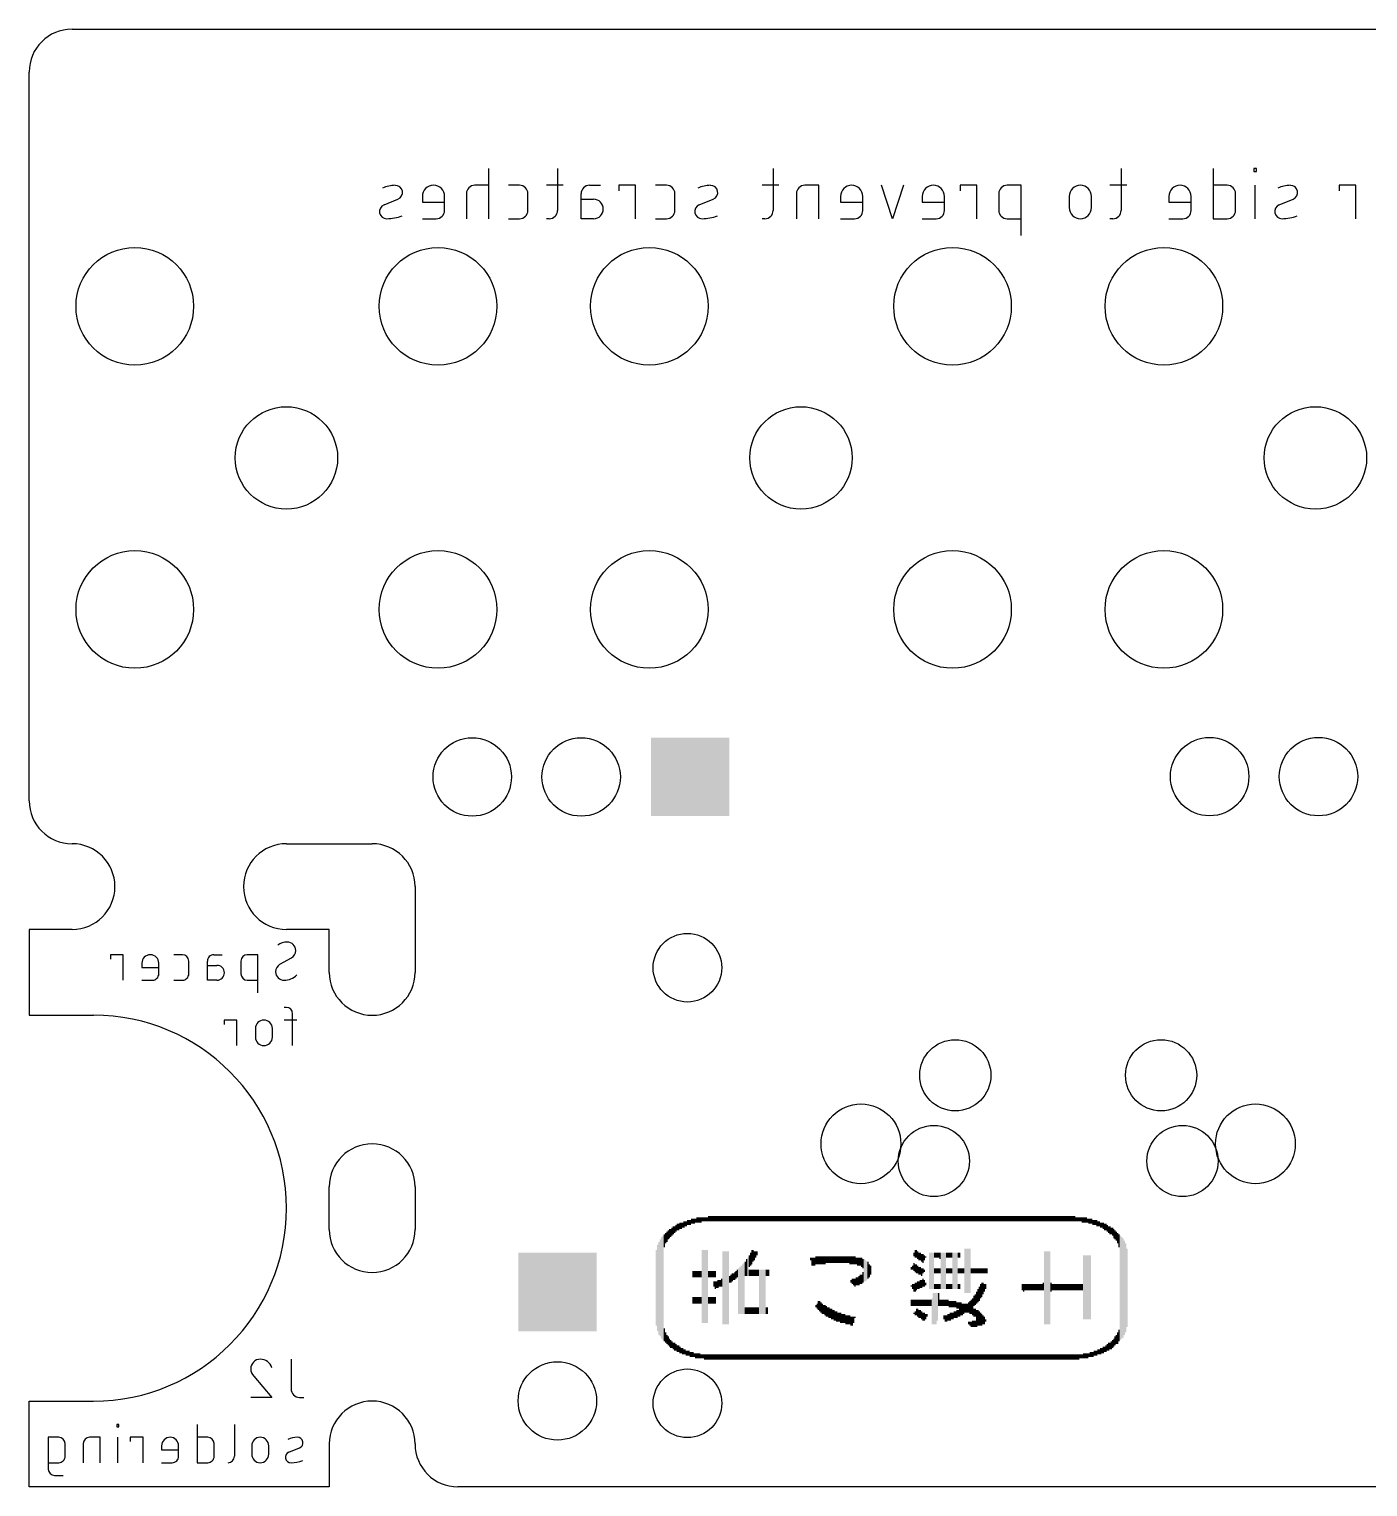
# Model space of a CAD drawing. Extents: x 0 to 54.6, y 0 to 56.5.
# Drawn here: x 0 to 31.22, y 0 to 34 of the extents above; entities that cross this region are included whole.
import ezdxf

# ---------------------------------------------------------------- set-up
doc = ezdxf.new("R2010")
doc.units = 0
for name, color, linetype in [('20', 30, 'CONTINUOUS'), ('22', 253, 'CONTINUOUS'), ('30', 253, 'CONTINUOUS')]:
    doc.layers.add(name, color=color, linetype=linetype)

# ---------------------------------------------------------------- blocks, each defined once
blk = doc.blocks.new('ROUNDP')
blk.add_circle((0, 0), 0.5)
blk = doc.blocks.new('SQUAREP')
blk.add_solid([(-0.5, -0.5), (0.5, -0.5), (-0.5, 0.5), (0.5, 0.5)])
blk = doc.blocks.new('RECT')
blk.add_solid([(-0.5, -0.5), (0.5, -0.5), (-0.5, 0.5), (0.5, 0.5)])

msp = doc.modelspace()

# ---------------------------------------------------------------- linework, layer by layer
at = {"layer": '20'}
for p, q in [((1, 34), (47, 34)), ((0, 16), (0, 33)), ((6, 15), (8, 15)), ((9, 14), (9, 12)), ((1, 13), (0, 13)), ((0, 13), (0, 11)), ((7, 13), (6, 13)), ((7, 12), (7, 13)), ((0, 11), (1.5, 11)), ((7, 6), (7, 7)), ((9, 7), (9, 6)), ((0, 0), (0, 2)), ((0, 2), (1.5, 2)), ((7, 1), (7, 0)), ((7, 0), (0, 0)), ((47, 0), (10, 0))]:
    msp.add_line(p, q, dxfattribs=at)
for centre, radius, start, end in [((1, 33), 1, 90, 180), ((1, 16), 1, 180, 270), ((1, 14), 1, 0, 90), ((6, 14), 1, 90, 180), ((8, 14), 1, 0, 90), ((1, 14), 1, 270, 0), ((6, 14), 1, 180, 270), ((8, 12), 1, 180, 270), ((8, 12), 1, 270, 0), ((1.5, 6.5), 4.5, 270, 90), ((8, 7), 1, 90, 180), ((8, 7), 1, 0, 90), ((8, 6), 1, 180, 270), ((8, 6), 1, 270, 0), ((8, 1), 1, 90, 180), ((8, 1), 1, 0, 90), ((10, 1), 1, 180, 270)]:
    msp.add_arc(centre, radius, start, end, dxfattribs=at)
at = {"layer": '22'}
for p, q in [((10.7181, 29.5783), (10.7181, 30.7467)), ((12.3233, 30.7467), (12.3233, 29.773)), ((17.3525, 30.7467), (17.3525, 29.773)), ((25.4678, 30.7467), (25.4678, 29.773)), ((27.6164, 30.7467), (27.6164, 29.5783)), ((28.6265, 30.7467), (28.5616, 30.7467)), ((28.5616, 30.7467), (28.5616, 30.6818)), ((28.5616, 30.6818), (28.6265, 30.6818)), ((28.6265, 30.6818), (28.6265, 30.7467)), ((10.7181, 30.3572), (10.3935, 30.3572)), ((11.4364, 30.3572), (11.1768, 30.3572)), ((12.4531, 30.3572), (12.0637, 30.3572)), ((13.0664, 30.3572), (13.3261, 30.3572)), ((14.1404, 30.3572), (13.751, 30.3572)), ((13.751, 30.3572), (13.751, 30.2274)), ((14.1404, 29.5783), (14.1404, 30.3572)), ((14.8654, 30.3572), (14.6058, 30.3572)), ((17.4823, 30.3572), (17.0928, 30.3572)), ((18.4143, 30.3572), (18.0897, 30.3572)), ((18.4143, 29.5783), (18.4143, 30.3572)), ((20.1358, 29.5783), (19.8762, 30.3572)), ((20.3955, 30.3572), (20.1358, 29.5783)), ((22.1033, 30.3572), (21.7139, 30.3572)), ((21.7139, 30.3572), (21.7139, 30.2274)), ((22.1033, 29.5783), (22.1033, 30.3572)), ((23.1328, 30.3572), (22.8082, 30.3572)), ((23.1328, 29.1888), (23.1328, 30.3572)), ((25.5976, 30.3572), (25.2081, 30.3572)), ((27.9409, 30.3572), (27.6164, 30.3572)), ((28.594, 29.5783), (28.594, 30.3572)), ((30.9425, 30.3572), (30.5531, 30.3572)), ((30.5531, 30.3572), (30.5531, 30.2274)), ((30.9425, 29.5783), (30.9425, 30.3572)), ((8.2769, 29.9029), (8.6014, 30.0327)), ((9.1701, 30.0976), (9.1701, 29.9678)), ((9.1701, 29.9678), (9.6894, 29.9678)), ((9.6894, 29.773), (9.6894, 30.0976)), ((10.1988, 30.1625), (10.1988, 29.5783)), ((11.6312, 29.773), (11.6312, 30.1625)), ((12.8717, 29.5783), (12.8717, 30.1625)), ((12.8717, 30.0327), (13.1638, 30.0327)), ((15.0602, 29.773), (15.0602, 30.1625)), ((15.6302, 29.9029), (15.9547, 30.0327)), ((17.895, 30.1625), (17.895, 29.5783)), ((18.9237, 30.0976), (18.9237, 29.9678)), ((18.9237, 29.9678), (19.443, 29.9678)), ((19.443, 29.773), (19.443, 30.0976)), ((20.8287, 30.0976), (20.8287, 29.9678)), ((20.8287, 29.9678), (21.348, 29.9678)), ((21.348, 29.773), (21.348, 30.0976)), ((22.6135, 30.1625), (22.6135, 29.773)), ((24.2577, 30.0976), (24.2577, 29.8379)), ((24.777, 29.8379), (24.777, 30.0976)), ((26.5818, 30.0976), (26.5818, 29.9678)), ((26.5818, 29.9678), (27.1011, 29.9678)), ((27.1011, 29.773), (27.1011, 30.0976)), ((28.1357, 29.773), (28.1357, 30.1625)), ((29.1556, 29.9029), (29.4802, 30.0327)), ((9.1701, 29.5783), (9.4947, 29.5783)), ((11.1768, 29.5783), (11.4364, 29.5783)), ((12.1286, 29.5783), (12.0637, 29.5783)), ((13.1638, 29.5783), (12.8717, 29.5783)), ((14.6058, 29.5783), (14.8654, 29.5783)), ((17.1578, 29.5783), (17.0928, 29.5783)), ((18.9237, 29.5783), (19.2482, 29.5783)), ((20.8287, 29.5783), (21.1532, 29.5783)), ((22.8082, 29.5783), (23.1328, 29.5783)), ((25.273, 29.5783), (25.2081, 29.5783)), ((26.5818, 29.5783), (26.9063, 29.5783)), ((27.6164, 29.5783), (27.9409, 29.5783)), ((2.1937, 12.4102), (1.8974, 12.4102)), ((1.8974, 12.4102), (1.8974, 12.3114)), ((2.1937, 11.8175), (2.1937, 12.4102)), ((3.575, 12.4102), (3.3774, 12.4102)), ((3.7231, 11.9657), (3.7231, 12.262)), ((4.1584, 11.8175), (4.1584, 12.262)), ((4.3065, 12.4102), (4.5041, 12.4102)), ((4.9388, 12.262), (4.9388, 11.9657)), ((5.3339, 12.4102), (5.0869, 12.4102)), ((5.3339, 11.5212), (5.3339, 12.4102)), ((5.8476, 12.1879), (6.1193, 12.3361)), ((2.6283, 12.2126), (2.6283, 12.1138)), ((2.6283, 12.1138), (3.0235, 12.1138)), ((3.0235, 11.9657), (3.0235, 12.2126)), ((4.1584, 12.1632), (4.3806, 12.1632)), ((2.6283, 11.8175), (2.8753, 11.8175)), ((3.3774, 11.8175), (3.575, 11.8175)), ((4.3806, 11.8175), (4.1584, 11.8175)), ((5.0869, 11.8175), (5.3339, 11.8175)), ((4.8431, 10.8862), (4.5468, 10.8862)), ((4.5468, 10.8862), (4.5468, 10.7874)), ((4.8431, 10.2935), (4.8431, 10.8862)), ((5.9958, 11.1825), (5.9464, 11.1825)), ((6.2428, 10.8862), (5.9464, 10.8862)), ((6.144, 10.2935), (6.144, 11.0343)), ((5.2778, 10.6886), (5.2778, 10.4911)), ((5.6729, 10.4911), (5.6729, 10.6886)), ((6.1089, 2.9765), (6.1089, 2.2851)), ((5.2429, 2.5814), (5.6627, 2.0875)), ((5.6627, 2.0875), (5.1688, 2.0875)), ((6.3065, 2.0875), (6.4053, 2.0875)), ((2.0929, 1.4525), (2.0435, 1.4525)), ((2.0435, 1.4525), (2.0435, 1.4031)), ((2.0435, 1.4031), (2.0929, 1.4031)), ((2.0929, 1.4031), (2.0929, 1.4525)), ((3.9189, 1.4525), (3.9189, 0.5635)), ((4.7888, 1.4525), (4.7888, 0.7117)), ((0.6911, 1.1562), (0.4442, 1.1562)), ((0.4442, 1.1562), (0.4442, 0.4153)), ((1.6562, 1.1562), (1.4092, 1.1562)), ((1.6562, 0.5635), (1.6562, 1.1562)), ((2.0682, 0.5635), (2.0682, 1.1562)), ((2.6552, 1.1562), (2.3589, 1.1562)), ((2.3589, 1.1562), (2.3589, 1.0574)), ((2.6552, 0.5635), (2.6552, 1.1562)), ((4.1658, 1.1562), (3.9189, 1.1562)), ((0.8393, 0.7117), (0.8393, 1.008)), ((1.2611, 1.008), (1.2611, 0.5635)), ((3.0899, 0.9586), (3.0899, 0.8598)), ((3.0899, 0.8598), (3.485, 0.8598)), ((3.485, 0.7117), (3.485, 0.9586)), ((4.314, 0.7117), (4.314, 1.008)), ((5.193, 0.9586), (5.193, 0.7611)), ((5.5881, 0.7611), (5.5881, 0.9586)), ((6.0595, 0.8104), (6.3065, 0.9092)), ((0.4442, 0.5635), (0.6911, 0.5635)), ((3.0899, 0.5635), (3.3368, 0.5635)), ((3.9189, 0.5635), (4.1658, 0.5635)), ((0.5923, 0.2672), (0.7899, 0.2672))]:
    msp.add_line(p, q, dxfattribs=at)
for centre, radius, start, end in [((8.547, 29.6202), 0.7371, 90.8181, 114.2388), ((8.5389, 30.1889), 0.1683, 291.8011, 90.8182), ((9.4298, 30.0976), 0.2596, 0, 180), ((10.3935, 30.1625), 0.1947, 90, 179.9982), ((11.4364, 30.1625), 0.1947, 0, 90), ((13.0664, 30.1625), 0.1947, 89.9991, 180), ((14.8654, 30.1625), 0.1947, 0, 90), ((15.9003, 29.6202), 0.7371, 90.8181, 114.2388), ((15.8922, 30.1889), 0.1683, 291.8011, 90.8182), ((18.0897, 30.1625), 0.1947, 90, 179.9982), ((19.1833, 30.0976), 0.2596, 0, 180), ((21.0883, 30.0976), 0.2596, 0, 180), ((22.8082, 30.1625), 0.1947, 90, 179.9982), ((24.5173, 30.0976), 0.2596, 0, 180), ((26.8414, 30.0976), 0.2596, 0, 180), ((27.9409, 30.1625), 0.1947, 0, 90), ((29.4258, 29.6202), 0.7371, 90.8181, 114.2388), ((29.4177, 30.1889), 0.1683, 291.8011, 90.8182), ((13.1638, 29.8055), 0.2272, 270, 90), ((8.3394, 29.7466), 0.1683, 111.8011, 270.8182), ((8.3261, 30.679), 1.1008, 270.8181, 289.791), ((9.4947, 29.773), 0.1947, 270, 0), ((11.4364, 29.773), 0.1947, 270, 0), ((12.1286, 29.773), 0.1947, 270, 0), ((14.8654, 29.773), 0.1947, 270, 0), ((15.6927, 29.7466), 0.1683, 111.8011, 270.8182), ((15.6794, 30.679), 1.1008, 270.8181, 289.791), ((17.1578, 29.773), 0.1947, 270, 0), ((19.2482, 29.773), 0.1947, 270, 0), ((21.1532, 29.773), 0.1947, 270, 0), ((22.8082, 29.773), 0.1947, 180, 270.0009), ((24.5173, 29.8379), 0.2596, 180, 0), ((25.273, 29.773), 0.1947, 270, 0), ((26.9063, 29.773), 0.1947, 270, 0), ((27.9409, 29.773), 0.1947, 270, 0), ((29.2182, 29.7466), 0.1683, 111.8011, 270.8182), ((29.2048, 30.679), 1.1008, 270.8181, 289.791), ((6.0205, 12.3361), 0.3704, 90.0001, 126.8702), ((6.0205, 12.5089), 0.1976, 0, 90), ((2.8259, 12.2126), 0.1976, 0, 180), ((3.575, 12.262), 0.1482, 0, 90), ((4.3065, 12.262), 0.1482, 89.9988, 180), ((5.0869, 12.262), 0.1482, 90, 179.9988), ((6.0174, 12.5089), 0.2006, 300.5108, 359.9997), ((2.8753, 11.9657), 0.1482, 270, 0.0012), ((3.575, 11.9657), 0.1482, 270, 0.0012), ((4.3806, 11.9904), 0.1729, 270, 90), ((5.0869, 11.9657), 0.1482, 180, 270), ((5.9464, 12.0151), 0.1976, 180, 270), ((5.9495, 12.0151), 0.2006, 120.5104, 180.0001), ((5.9464, 12.2348), 0.4173, 270, 315.2399), ((5.4753, 10.6886), 0.1976, 0, 180), ((5.9958, 11.0343), 0.1482, 0, 90), ((5.4753, 10.4911), 0.1976, 180, 0), ((5.3911, 2.7543), 0.2223, 90, 180), ((5.4075, 2.7543), 0.2387, 179.9999, 226.3976), ((5.3911, 2.691), 0.2855, 17.9449, 89.9999), ((6.3065, 2.2851), 0.1976, 180, 270), ((0.6911, 1.008), 0.1482, 0, 90), ((1.4092, 1.008), 0.1482, 90, 179.9988), ((3.2874, 0.9586), 0.1976, 0, 180), ((4.1658, 1.008), 0.1482, 0, 90), ((5.3905, 0.9586), 0.1976, 0, 180), ((6.2651, 0.5953), 0.5609, 90.8194, 114.2391), ((6.2589, 1.0281), 0.1281, 291.8011, 90.8193), ((0.6911, 0.7117), 0.1482, 270, 0.0012), ((3.3368, 0.7117), 0.1482, 270, 0.0012), ((4.1658, 0.7117), 0.1482, 270, 0.0012), ((4.6407, 0.7117), 0.1482, 270.0012, 0), ((5.3905, 0.7611), 0.1976, 180, 0), ((6.1071, 0.6915), 0.1281, 111.8011, 270.8193), ((0.5923, 0.4153), 0.1482, 180, 270), ((6.0969, 1.4011), 0.8377, 270.8194, 289.7899)]:
    msp.add_arc(centre, radius, start, end, dxfattribs=at)

# ---------------------------------------------------------------- block references
at = {"layer": '22', "yscale": 0.0305, "rotation": 270}
for p, xscale in [((15.1174, 6.0589), 0.1524), ((15.1479, 6.0589), 0.1524), ((15.1783, 6.0894), 0.1524), ((15.2088, 6.0894), 0.1524), ((15.2393, 6.1046), 0.1219), ((15.2698, 6.1198), 0.1524), ((15.3003, 6.1351), 0.1219), ((15.3307, 6.1351), 0.1219), ((15.3612, 6.1656), 0.1219), ((15.3917, 6.1656), 0.1219), ((15.4222, 6.1656), 0.1219), ((15.4527, 6.196), 0.1219), ((15.4831, 6.196), 0.1219), ((15.5136, 6.196), 0.1219), ((15.5441, 6.2113), 0.0914), ((15.5746, 6.2265), 0.1219), ((15.6051, 6.2265), 0.1219), ((15.6355, 6.2265), 0.1219), ((15.666, 6.2265), 0.1219), ((15.6965, 6.2418), 0.0914), ((15.727, 6.2418), 0.0914), ((15.7575, 6.2418), 0.0914), ((15.7879, 6.2418), 0.0914), ((15.8184, 6.2418), 0.0914), ((15.8489, 6.257), 0.1219), ((15.8794, 6.257), 0.1219), ((15.9099, 6.257), 0.1219), ((15.9403, 6.257), 0.1219), ((15.9708, 6.257), 0.1219), ((16.0013, 6.257), 0.1219), ((16.0318, 6.257), 0.1219), ((16.0623, 6.257), 0.1219), ((16.0927, 6.257), 0.1219), ((16.1232, 6.257), 0.1219), ((16.1537, 6.257), 0.1219), ((16.1842, 6.257), 0.1219), ((16.2147, 6.257), 0.1219), ((16.2451, 6.257), 0.1219), ((16.2756, 6.257), 0.1219), ((16.3061, 6.257), 0.1219), ((16.3366, 6.257), 0.1219), ((16.3671, 6.257), 0.1219), ((16.3975, 6.257), 0.1219), ((16.428, 6.257), 0.1219), ((16.4585, 6.257), 0.1219), ((16.489, 6.257), 0.1219), ((16.5195, 6.257), 0.1219), ((16.5499, 6.257), 0.1219), ((16.5804, 6.257), 0.1219), ((16.6109, 6.257), 0.1219), ((16.6414, 6.257), 0.1219), ((16.6719, 6.257), 0.1219), ((16.7023, 6.257), 0.1219), ((16.7328, 6.257), 0.1219), ((16.7633, 6.257), 0.1219), ((16.7938, 6.257), 0.1219), ((16.8243, 6.257), 0.1219), ((16.8547, 6.257), 0.1219), ((16.8852, 6.257), 0.1219), ((16.9157, 6.257), 0.1219), ((16.9462, 6.257), 0.1219), ((16.9767, 6.257), 0.1219), ((17.0071, 6.257), 0.1219), ((17.0376, 6.257), 0.1219), ((17.0681, 6.257), 0.1219), ((17.0986, 6.257), 0.1219), ((17.1291, 6.257), 0.1219), ((17.1595, 6.257), 0.1219), ((17.19, 6.257), 0.1219), ((17.2205, 6.257), 0.1219), ((17.251, 6.257), 0.1219), ((17.2815, 6.257), 0.1219), ((17.3119, 6.257), 0.1219), ((17.3424, 6.257), 0.1219), ((17.3729, 6.257), 0.1219), ((17.4034, 6.257), 0.1219), ((17.4339, 6.257), 0.1219), ((17.4643, 6.257), 0.1219), ((17.4948, 6.257), 0.1219), ((17.5253, 6.257), 0.1219), ((17.5558, 6.257), 0.1219), ((17.5863, 6.257), 0.1219), ((17.6167, 6.257), 0.1219), ((17.6472, 6.257), 0.1219), ((17.6777, 6.257), 0.1219), ((17.7082, 6.257), 0.1219), ((17.7387, 6.257), 0.1219), ((17.7691, 6.257), 0.1219), ((17.7996, 6.257), 0.1219), ((17.8301, 6.257), 0.1219), ((17.8606, 6.257), 0.1219), ((17.8911, 6.257), 0.1219), ((17.9215, 6.257), 0.1219), ((17.952, 6.257), 0.1219), ((17.9825, 6.257), 0.1219), ((18.013, 6.257), 0.1219), ((18.0435, 6.257), 0.1219), ((18.0739, 6.257), 0.1219), ((18.1044, 6.257), 0.1219), ((18.1349, 6.257), 0.1219), ((18.1654, 6.257), 0.1219), ((18.1959, 6.257), 0.1219), ((18.2263, 6.257), 0.1219), ((18.2568, 6.257), 0.1219), ((18.2873, 6.257), 0.1219), ((18.3178, 6.257), 0.1219), ((18.3483, 6.257), 0.1219), ((18.3787, 6.257), 0.1219), ((18.4092, 6.257), 0.1219), ((18.4397, 6.257), 0.1219), ((18.4702, 6.257), 0.1219), ((18.5007, 6.257), 0.1219), ((18.5311, 6.257), 0.1219), ((18.5616, 6.257), 0.1219), ((18.5921, 6.257), 0.1219), ((18.6226, 6.257), 0.1219), ((18.6531, 6.257), 0.1219), ((18.6835, 6.257), 0.1219), ((18.714, 6.257), 0.1219), ((18.7445, 6.257), 0.1219), ((18.775, 6.257), 0.1219), ((18.8055, 6.257), 0.1219), ((18.8359, 6.257), 0.1219), ((18.8664, 6.257), 0.1219), ((18.8969, 6.257), 0.1219), ((18.9274, 6.257), 0.1219), ((18.9579, 6.257), 0.1219), ((18.9883, 6.257), 0.1219), ((19.0188, 6.257), 0.1219), ((19.0493, 6.257), 0.1219), ((19.0798, 6.257), 0.1219), ((19.1103, 6.257), 0.1219), ((19.1407, 6.257), 0.1219), ((19.1712, 6.257), 0.1219), ((19.2017, 6.257), 0.1219), ((19.2322, 6.257), 0.1219), ((19.2627, 6.257), 0.1219), ((19.2931, 6.257), 0.1219), ((19.3236, 6.257), 0.1219), ((19.3541, 6.257), 0.1219), ((19.3846, 6.257), 0.1219), ((19.4151, 6.257), 0.1219), ((19.4455, 6.257), 0.1219), ((19.476, 6.257), 0.1219), ((19.5065, 6.257), 0.1219), ((19.537, 6.257), 0.1219), ((19.5675, 6.257), 0.1219), ((19.5979, 6.257), 0.1219), ((19.6284, 6.257), 0.1219), ((19.6589, 6.257), 0.1219), ((19.6894, 6.257), 0.1219), ((19.7199, 6.257), 0.1219), ((19.7503, 6.257), 0.1219), ((19.7808, 6.257), 0.1219), ((19.8113, 6.257), 0.1219), ((19.8418, 6.257), 0.1219), ((19.8723, 6.257), 0.1219), ((19.9027, 6.257), 0.1219), ((19.9332, 6.257), 0.1219), ((19.9637, 6.257), 0.1219), ((19.9942, 6.257), 0.1219), ((20.0247, 6.257), 0.1219), ((20.0551, 6.257), 0.1219), ((20.0856, 6.257), 0.1219), ((20.1161, 6.257), 0.1219), ((20.1466, 6.257), 0.1219), ((20.1771, 6.257), 0.1219), ((20.2075, 6.257), 0.1219), ((20.238, 6.257), 0.1219), ((20.2685, 6.257), 0.1219), ((20.299, 6.257), 0.1219), ((20.3295, 6.257), 0.1219), ((20.3599, 6.257), 0.1219), ((20.3904, 6.257), 0.1219), ((20.4209, 6.257), 0.1219), ((20.4514, 6.257), 0.1219), ((20.4819, 6.257), 0.1219), ((20.5123, 6.257), 0.1219), ((20.5428, 6.257), 0.1219), ((20.5733, 6.257), 0.1219), ((20.6038, 6.257), 0.1219), ((20.6343, 6.257), 0.1219), ((20.6647, 6.257), 0.1219), ((20.6952, 6.257), 0.1219), ((20.7257, 6.257), 0.1219), ((20.7562, 6.257), 0.1219), ((20.7867, 6.257), 0.1219), ((20.8171, 6.257), 0.1219), ((20.8476, 6.257), 0.1219), ((20.8781, 6.257), 0.1219), ((20.9086, 6.257), 0.1219), ((20.9391, 6.257), 0.1219), ((20.9695, 6.257), 0.1219), ((21, 6.257), 0.1219), ((21.0305, 6.257), 0.1219), ((21.061, 6.257), 0.1219), ((21.0915, 6.257), 0.1219), ((21.1219, 6.257), 0.1219), ((21.1524, 6.257), 0.1219), ((21.1829, 6.257), 0.1219), ((21.2134, 6.257), 0.1219), ((21.2439, 6.257), 0.1219), ((21.2743, 6.257), 0.1219), ((21.3048, 6.257), 0.1219), ((21.3353, 6.257), 0.1219), ((21.3658, 6.257), 0.1219), ((21.3963, 6.257), 0.1219), ((21.4267, 6.257), 0.1219), ((21.4572, 6.257), 0.1219), ((21.4877, 6.257), 0.1219), ((21.5182, 6.257), 0.1219), ((21.5487, 6.257), 0.1219), ((21.5791, 6.257), 0.1219), ((21.6096, 6.257), 0.1219), ((21.6401, 6.257), 0.1219), ((21.6706, 6.257), 0.1219), ((21.7011, 6.257), 0.1219), ((21.7315, 6.257), 0.1219), ((21.762, 6.257), 0.1219), ((21.7925, 6.257), 0.1219), ((21.823, 6.257), 0.1219), ((21.8535, 6.257), 0.1219), ((21.8839, 6.257), 0.1219), ((21.9144, 6.257), 0.1219), ((21.9449, 6.257), 0.1219), ((21.9754, 6.257), 0.1219), ((22.0059, 6.257), 0.1219), ((22.0363, 6.257), 0.1219), ((22.0668, 6.257), 0.1219), ((22.0973, 6.257), 0.1219), ((22.1278, 6.257), 0.1219), ((22.1583, 6.257), 0.1219), ((22.1887, 6.257), 0.1219), ((22.2192, 6.257), 0.1219), ((22.2497, 6.257), 0.1219), ((22.2802, 6.257), 0.1219), ((22.3107, 6.257), 0.1219), ((22.3411, 6.257), 0.1219), ((22.3716, 6.257), 0.1219), ((22.4021, 6.257), 0.1219), ((22.4326, 6.257), 0.1219), ((22.4631, 6.257), 0.1219), ((22.4935, 6.257), 0.1219), ((22.524, 6.257), 0.1219), ((22.5545, 6.257), 0.1219), ((22.585, 6.257), 0.1219), ((22.6155, 6.257), 0.1219), ((22.6459, 6.257), 0.1219), ((22.6764, 6.257), 0.1219), ((22.7069, 6.257), 0.1219), ((22.7374, 6.257), 0.1219), ((22.7679, 6.257), 0.1219), ((22.7983, 6.257), 0.1219), ((22.8288, 6.257), 0.1219), ((22.8593, 6.257), 0.1219), ((22.8898, 6.257), 0.1219), ((22.9203, 6.257), 0.1219), ((22.9507, 6.257), 0.1219), ((22.9812, 6.257), 0.1219), ((23.0117, 6.257), 0.1219), ((23.0422, 6.257), 0.1219), ((23.0727, 6.257), 0.1219), ((23.1031, 6.257), 0.1219), ((23.1336, 6.257), 0.1219), ((23.1641, 6.257), 0.1219), ((23.1946, 6.257), 0.1219), ((23.2251, 6.257), 0.1219), ((23.2555, 6.257), 0.1219), ((23.286, 6.257), 0.1219), ((23.3165, 6.257), 0.1219), ((23.347, 6.257), 0.1219), ((23.3775, 6.257), 0.1219), ((23.4079, 6.257), 0.1219), ((23.4384, 6.257), 0.1219), ((23.4689, 6.257), 0.1219), ((23.4994, 6.257), 0.1219), ((23.5299, 6.257), 0.1219), ((23.5603, 6.257), 0.1219), ((23.5908, 6.257), 0.1219), ((23.6213, 6.257), 0.1219), ((23.6518, 6.257), 0.1219), ((23.6823, 6.257), 0.1219), ((23.7127, 6.257), 0.1219), ((23.7432, 6.257), 0.1219), ((23.7737, 6.257), 0.1219), ((23.8042, 6.257), 0.1219), ((23.8347, 6.257), 0.1219), ((23.8651, 6.257), 0.1219), ((23.8956, 6.257), 0.1219), ((23.9261, 6.257), 0.1219), ((23.9566, 6.257), 0.1219), ((23.9871, 6.257), 0.1219), ((24.0175, 6.257), 0.1219), ((24.048, 6.257), 0.1219), ((24.0785, 6.257), 0.1219), ((24.109, 6.257), 0.1219), ((24.1395, 6.257), 0.1219), ((24.1699, 6.257), 0.1219), ((24.2004, 6.257), 0.1219), ((24.2309, 6.257), 0.1219), ((24.2614, 6.257), 0.1219), ((24.2919, 6.257), 0.1219), ((24.3223, 6.257), 0.1219), ((24.3528, 6.257), 0.1219), ((24.3833, 6.257), 0.1219), ((24.4138, 6.2418), 0.0914), ((24.4443, 6.2418), 0.0914), ((24.4747, 6.2418), 0.0914), ((24.5052, 6.2418), 0.0914), ((24.5357, 6.2418), 0.0914), ((24.5662, 6.2265), 0.1219), ((24.5967, 6.2265), 0.1219), ((24.6271, 6.2265), 0.1219), ((24.6576, 6.2265), 0.1219), ((24.6881, 6.2113), 0.0914), ((24.7186, 6.196), 0.1219), ((24.7491, 6.196), 0.1219), ((24.7795, 6.196), 0.1219), ((24.81, 6.1656), 0.1219), ((24.8405, 6.1656), 0.1219), ((24.871, 6.1656), 0.1219), ((24.9015, 6.1503), 0.1524), ((24.9319, 6.1351), 0.1219), ((24.9624, 6.1351), 0.1219), ((24.9929, 6.1046), 0.1219), ((25.0234, 6.1046), 0.1219), ((25.0539, 6.0894), 0.1524), ((25.0843, 6.0589), 0.1524), ((25.1148, 6.0589), 0.1524), ((14.7516, 4.6416), 2.3774), ((14.7821, 4.6416), 2.4384), ((14.8126, 5.7388), 0.3048), ((14.8431, 5.7998), 0.2438), ((14.8735, 5.8303), 0.2438), ((14.904, 5.876), 0.2134), ((14.9345, 5.9065), 0.2134), ((14.965, 5.9217), 0.1829), ((14.9955, 5.9522), 0.1829), ((15.0259, 5.9827), 0.1829), ((15.0564, 5.9979), 0.1524), ((15.0869, 6.0284), 0.1524), ((25.1453, 6.0284), 0.1524), ((25.1758, 5.9979), 0.1524), ((25.2063, 5.9827), 0.1829), ((25.2367, 5.9674), 0.1524), ((25.2672, 5.9522), 0.1829), ((25.2977, 5.9065), 0.2134), ((25.3282, 5.876), 0.2134), ((25.3587, 5.8455), 0.2134), ((25.3891, 5.7998), 0.2438), ((25.4196, 5.7388), 0.3048), ((25.4501, 4.6416), 2.4384), ((25.4806, 4.6416), 2.3774), ((25.5111, 4.6416), 2.3165), ((14.6297, 4.6416), 1.7678), ((14.6602, 4.6416), 2.0117), ((14.6907, 4.6263), 2.1641), ((14.7211, 4.6416), 2.2555), ((15.6965, 4.672), 1.7069), ((15.727, 4.672), 1.7069), ((15.7575, 4.672), 1.7069), ((15.7879, 4.672), 1.7069), ((15.8184, 4.672), 1.7069), ((16.1842, 4.6416), 1.7069), ((16.2147, 4.6416), 1.7069), ((16.2451, 4.6416), 1.7069), ((16.2756, 4.6416), 1.7069), ((16.3061, 4.6416), 1.7069), ((16.8243, 5.3121), 0.3048), ((16.8547, 5.3578), 0.3353), ((16.8852, 5.3883), 0.2743), ((16.9157, 5.3883), 0.2134), ((16.9462, 5.4188), 0.1524), ((16.9767, 5.4493), 0.0914), ((20.6343, 5.4188), 0.0914), ((20.6647, 5.434), 0.1829), ((20.6952, 5.434), 0.1829), ((20.7257, 5.4036), 0.1829), ((20.7562, 5.3731), 0.1829), ((20.7867, 5.3731), 0.1829), ((21, 5.0378), 0.8534), ((21.0305, 5.0378), 0.8534), ((21.061, 5.0378), 0.8534), ((21.0915, 5.0378), 0.8534), ((21.1219, 5.4036), 0.1219), ((21.1524, 5.4036), 0.1219), ((21.1829, 5.4036), 0.1219), ((21.2134, 5.4036), 0.1219), ((21.2439, 5.3883), 0.1524), ((21.2743, 5.0378), 0.8534), ((21.3048, 5.0378), 0.8534), ((21.3353, 5.0378), 0.8534), ((21.3658, 5.0378), 0.8534), ((21.3963, 5.4036), 0.1219), ((21.4267, 5.4036), 0.1219), ((21.4572, 5.4036), 0.1219), ((21.4877, 5.4036), 0.1219), ((21.5182, 5.4036), 0.1219), ((21.5487, 5.0378), 0.8534), ((21.5791, 5.0378), 0.8534), ((21.6096, 5.0378), 0.8534), ((21.6401, 5.0378), 0.8534), ((21.6706, 5.4036), 0.1219), ((21.7011, 5.4036), 0.1219), ((21.823, 5.0378), 1.0363), ((21.8535, 5.0378), 1.0363), ((21.8839, 5.0378), 1.0363), ((21.9144, 5.0378), 1.0363), ((21.9449, 5.0378), 1.0363), ((23.6823, 4.6416), 1.7069), ((23.7127, 4.6416), 1.7069), ((23.7432, 4.6416), 1.7069), ((23.7737, 4.6416), 1.7069), ((23.8042, 4.6416), 1.7069), ((25.5415, 4.6416), 2.1946), ((25.572, 4.6416), 2.0726), ((25.6025, 4.6416), 1.8288), ((16.5804, 4.5806), 1.0973), ((16.6109, 4.5958), 1.1278), ((16.6414, 4.6111), 1.1582), ((16.6719, 4.6263), 1.1887), ((16.7023, 5.0835), 0.3353), ((16.7328, 5.114), 0.3962), ((16.7633, 5.1292), 0.4267), ((16.7938, 5.2664), 0.2743), ((18.2263, 5.3121), 0.061), ((18.2568, 5.2511), 0.1829), ((18.2873, 5.2511), 0.1829), ((18.3178, 5.2511), 0.1829), ((18.3483, 5.2816), 0.1829), ((18.3787, 5.2816), 0.1829), ((18.4092, 5.2816), 0.1829), ((18.4397, 5.2816), 0.1829), ((18.4702, 5.2816), 0.1829), ((18.5007, 5.2816), 0.1829), ((18.5311, 5.2816), 0.1829), ((18.5616, 5.2816), 0.1829), ((18.5921, 5.2969), 0.1524), ((18.6226, 5.2969), 0.1524), ((18.6531, 5.2969), 0.1524), ((18.6835, 5.2969), 0.1524), ((18.714, 5.2969), 0.1524), ((18.7445, 5.2969), 0.1524), ((18.775, 5.2969), 0.1524), ((18.8055, 5.2969), 0.1524), ((18.8359, 5.2969), 0.1524), ((18.8664, 5.2969), 0.1524), ((18.8969, 5.2969), 0.1524), ((18.9274, 5.2969), 0.1524), ((18.9579, 5.2969), 0.1524), ((18.9883, 5.2969), 0.1524), ((19.0188, 5.2969), 0.1524), ((19.0493, 5.2969), 0.1524), ((19.0798, 5.2969), 0.1524), ((19.1103, 5.2969), 0.1524), ((19.1407, 5.2816), 0.1829), ((19.1712, 5.2816), 0.1829), ((19.2017, 5.2816), 0.1829), ((19.2322, 5.2816), 0.1829), ((19.2627, 5.2816), 0.1829), ((19.2931, 5.2664), 0.1524), ((19.3236, 5.2511), 0.1829), ((19.3541, 5.2511), 0.1829), ((19.3846, 5.2511), 0.1829), ((19.4151, 5.2359), 0.2134), ((19.4455, 5.2054), 0.2134), ((19.476, 5.053), 0.5182), ((19.5065, 5.0378), 0.4877), ((19.537, 5.0378), 0.4267), ((19.5675, 5.053), 0.3962), ((19.5979, 5.0378), 0.3048), ((19.6284, 5.053), 0.2134), ((20.5733, 5.0987), 0.061), ((20.6038, 5.114), 0.0914), ((20.6343, 5.1292), 0.1829), ((20.6647, 5.0987), 0.1829), ((20.6952, 5.0835), 0.2134), ((20.7257, 5.0683), 0.1829), ((20.7562, 5.0378), 0.1829), ((20.7867, 5.0378), 0.1829), ((20.8171, 5.3426), 0.1829), ((20.8476, 5.3274), 0.2134), ((20.8781, 5.3426), 0.1219), ((20.9086, 5.3578), 0.0305), ((24.5967, 4.6568), 1.4935), ((24.6271, 4.6568), 1.4935), ((24.6576, 4.6568), 1.4935), ((24.6881, 4.6568), 1.4935), ((24.7186, 4.6568), 1.4935), ((24.7491, 4.6568), 1.4935), ((15.4831, 4.9616), 0.1524), ((15.5136, 4.9616), 0.1524), ((15.5441, 4.9616), 0.1524), ((15.5746, 4.9616), 0.1524), ((15.6051, 4.9616), 0.1524), ((15.6355, 4.9616), 0.1524), ((15.666, 4.9616), 0.1524), ((15.8489, 4.9616), 0.1524), ((15.8794, 4.9616), 0.1524), ((15.9099, 4.9616), 0.1524), ((15.9403, 4.9616), 0.1524), ((15.9708, 4.9616), 0.1524), ((15.9708, 4.733), 0.1219), ((16.0013, 4.9616), 0.1524), ((16.0013, 4.7025), 0.1829), ((16.0318, 4.7178), 0.1524), ((16.0623, 4.733), 0.1829), ((16.0927, 4.7482), 0.1524), ((16.1232, 4.7482), 0.1524), ((16.1537, 4.7635), 0.1829), ((16.3366, 4.8397), 0.1524), ((16.3671, 4.8549), 0.1829), ((16.3975, 4.8854), 0.1829), ((16.428, 4.9006), 0.1524), ((16.4585, 4.9159), 0.1829), ((16.489, 4.9463), 0.1829), ((16.5195, 4.9768), 0.1829), ((16.5499, 4.5654), 1.0668), ((16.7938, 4.9921), 0.1524), ((16.8243, 4.9921), 0.1524), ((16.8547, 4.9921), 0.1524), ((16.8852, 4.9921), 0.1524), ((16.9157, 4.9921), 0.1524), ((16.9462, 4.9921), 0.1524), ((16.9767, 4.9921), 0.1524), ((17.0071, 4.9921), 0.1524), ((17.0376, 4.5501), 1.0363), ((17.0681, 4.5501), 1.0363), ((17.0986, 4.5501), 1.0363), ((17.1291, 4.5501), 1.0363), ((17.1595, 4.5501), 1.0363), ((17.19, 4.9921), 0.1524), ((17.2205, 4.9921), 0.1524), ((17.251, 4.9921), 0.1524), ((19.1712, 4.794), 0.061), ((19.2017, 4.794), 0.1219), ((19.2322, 4.7787), 0.1524), ((19.2627, 4.7635), 0.1829), ((19.2931, 4.794), 0.1829), ((19.3236, 4.794), 0.1829), ((19.3541, 4.8092), 0.2134), ((19.3846, 4.8397), 0.2134), ((19.4151, 4.8397), 0.2134), ((19.4455, 4.8854), 0.2438), ((20.6647, 4.6568), 0.2134), ((20.6952, 4.672), 0.1829), ((20.7257, 4.7025), 0.1829), ((20.7562, 4.7025), 0.1829), ((20.7867, 4.733), 0.1829), ((20.8171, 5.0073), 0.1829), ((20.8171, 4.733), 0.1829), ((20.8476, 5.0378), 0.1219), ((20.8476, 4.7635), 0.1829), ((20.8781, 5.0378), 0.061), ((20.8781, 4.7482), 0.1524), ((20.9086, 4.733), 0.061), ((21.1219, 5.0378), 0.1219), ((21.1524, 5.0378), 0.1219), ((21.1829, 5.0378), 0.1219), ((21.2134, 5.0378), 0.1219), ((21.2439, 5.0378), 0.1219), ((21.3963, 5.0378), 0.1219), ((21.4267, 5.0378), 0.1219), ((21.4572, 5.0378), 0.1219), ((21.4877, 5.0378), 0.1219), ((21.5182, 5.0378), 0.1219), ((21.6706, 5.0378), 0.1219), ((21.7011, 5.0378), 0.1219), ((21.7315, 5.0378), 0.1219), ((21.762, 5.0378), 0.1219), ((21.7925, 5.0378), 0.1219), ((21.9754, 5.0378), 0.1219), ((22.0059, 5.0378), 0.1219), ((22.0363, 5.0378), 0.1219), ((22.0668, 5.0378), 0.1219), ((22.0973, 5.0378), 0.1219), ((22.1278, 5.0378), 0.1219), ((22.1583, 5.0378), 0.1219), ((22.1887, 5.0378), 0.1219), ((22.2192, 5.0378), 0.1219), ((22.2192, 4.5958), 0.3353), ((22.2497, 5.0378), 0.1219), ((22.2497, 4.6263), 0.2743), ((22.2802, 5.0378), 0.1219), ((22.3107, 5.0378), 0.1219), ((22.3411, 5.0378), 0.1219), ((23.6518, 4.672), 0.1829), ((23.8347, 4.6568), 0.2134), ((15.4831, 4.352), 0.1524), ((15.5136, 4.352), 0.1524), ((15.5441, 4.352), 0.1524), ((15.5746, 4.352), 0.1524), ((15.6051, 4.352), 0.1524), ((15.6355, 4.352), 0.1524), ((15.666, 4.352), 0.1524), ((15.8489, 4.352), 0.1524), ((15.8794, 4.352), 0.1524), ((15.9099, 4.352), 0.1524), ((15.9403, 4.352), 0.1524), ((15.9708, 4.352), 0.1524), ((16.0013, 4.352), 0.1524), ((20.5733, 4.6873), 0.0305), ((20.6038, 4.672), 0.1219), ((20.6343, 4.6416), 0.1829), ((21.0915, 4.1539), 0.7315), ((21.1219, 4.672), 0.1219), ((21.1219, 4.1539), 0.7315), ((21.1524, 4.672), 0.1219), ((21.1524, 4.1539), 0.7315), ((21.1829, 4.672), 0.1219), ((21.1829, 4.1996), 0.6401), ((21.2134, 4.672), 0.1219), ((21.2134, 4.3672), 0.3048), ((21.2439, 4.672), 0.1219), ((21.3963, 4.672), 0.1219), ((21.4267, 4.672), 0.1219), ((21.4572, 4.672), 0.1219), ((21.4877, 4.672), 0.1219), ((21.5182, 4.672), 0.1219), ((21.6706, 4.672), 0.1219), ((21.7011, 4.672), 0.1219), ((22.0363, 4.3368), 0.2438), ((22.0668, 4.3672), 0.2438), ((22.0973, 4.413), 0.2743), ((22.1278, 4.4587), 0.3048), ((22.1583, 4.5044), 0.3353), ((22.1887, 4.5654), 0.3353), ((22.2802, 4.6416), 0.1829), ((22.3107, 4.672), 0.1219), ((23.1641, 4.6568), 0.1524), ((23.1946, 4.6416), 0.1829), ((23.2251, 4.6568), 0.1524), ((23.2555, 4.6568), 0.1524), ((23.286, 4.6568), 0.1524), ((23.3165, 4.6568), 0.1524), ((23.347, 4.6568), 0.1524), ((23.3775, 4.6568), 0.1524), ((23.4079, 4.6568), 0.1524), ((23.4384, 4.6568), 0.1524), ((23.4689, 4.6568), 0.1524), ((23.4994, 4.6568), 0.1524), ((23.5299, 4.6568), 0.1524), ((23.5603, 4.6568), 0.1524), ((23.5908, 4.6568), 0.1524), ((23.6213, 4.6568), 0.1524), ((23.8651, 4.6568), 0.1524), ((23.8956, 4.6568), 0.1524), ((23.9261, 4.6568), 0.1524), ((23.9566, 4.6568), 0.1524), ((23.9871, 4.6568), 0.1524), ((24.0175, 4.6568), 0.1524), ((24.048, 4.6568), 0.1524), ((24.0785, 4.6568), 0.1524), ((24.109, 4.6568), 0.1524), ((24.1395, 4.6568), 0.1524), ((24.1699, 4.6568), 0.1524), ((24.2004, 4.6568), 0.1524), ((24.2309, 4.6568), 0.1524), ((24.2614, 4.6568), 0.1524), ((24.2919, 4.6568), 0.1524), ((24.3223, 4.6568), 0.1524), ((24.3528, 4.6568), 0.1524), ((24.3833, 4.6568), 0.1524), ((24.4138, 4.6568), 0.1524), ((24.4443, 4.6568), 0.1524), ((24.4747, 4.6568), 0.1524), ((24.5052, 4.6568), 0.1524), ((24.5357, 4.6568), 0.1524), ((24.5662, 4.6568), 0.1524), ((16.7023, 4.1082), 0.1524), ((16.7328, 4.1082), 0.1524), ((16.7633, 4.1082), 0.1524), ((16.7938, 4.1082), 0.1524), ((16.8243, 4.1082), 0.1524), ((16.8547, 4.1082), 0.1524), ((16.8852, 4.1082), 0.1524), ((16.9157, 4.1082), 0.1524), ((16.9462, 4.1082), 0.1524), ((16.9767, 4.1082), 0.1524), ((17.0071, 4.1082), 0.1524), ((17.19, 4.1082), 0.1524), ((17.2205, 4.1082), 0.1524), ((18.3483, 4.2148), 0.061), ((18.3787, 4.2148), 0.1219), ((18.4092, 4.2301), 0.2134), ((18.4397, 4.2148), 0.2438), ((18.4702, 4.1844), 0.2438), ((18.5007, 4.1539), 0.2438), ((18.5311, 4.1386), 0.2134), ((18.5616, 4.1234), 0.2438), ((18.5921, 4.0929), 0.2438), ((18.6226, 4.0777), 0.2134), ((18.6531, 4.0624), 0.2438), ((18.6835, 4.0472), 0.2134), ((18.714, 4.032), 0.2438), ((18.7445, 4.0167), 0.2134), ((18.775, 4.0015), 0.2438), ((18.8055, 3.9862), 0.2134), ((18.8359, 3.971), 0.2438), ((20.5733, 4.291), 0.1524), ((20.6038, 4.291), 0.1524), ((20.6343, 4.291), 0.1524), ((20.6647, 4.291), 0.1524), ((20.6647, 4.0472), 0.0914), ((20.6952, 4.291), 0.1524), ((20.6952, 4.0777), 0.1524), ((20.7257, 4.291), 0.1524), ((20.7257, 4.0624), 0.1829), ((20.7562, 4.291), 0.1524), ((20.7562, 4.032), 0.1829), ((20.7867, 4.291), 0.1524), ((20.7867, 4.032), 0.1829), ((20.8171, 4.291), 0.1524), ((20.8171, 4.0015), 0.1829), ((20.8476, 4.291), 0.1524), ((20.8781, 4.291), 0.1524), ((20.9086, 4.291), 0.1524), ((20.9391, 4.291), 0.1524), ((20.9695, 4.291), 0.1524), ((21, 4.291), 0.1524), ((21.0305, 4.291), 0.1524), ((21.061, 4.0929), 0.6096), ((21.2439, 4.291), 0.1524), ((21.2743, 4.291), 0.1524), ((21.3048, 4.291), 0.1524), ((21.3353, 4.291), 0.1524), ((21.3658, 4.291), 0.1524), ((21.3963, 4.291), 0.1524), ((21.4267, 4.291), 0.1524), ((21.4572, 4.2606), 0.1524), ((21.4877, 4.2606), 0.1524), ((21.5182, 4.2606), 0.1524), ((21.5487, 4.2606), 0.1524), ((21.5791, 4.2606), 0.1524), ((21.5791, 4.0167), 0.1524), ((21.6096, 4.2606), 0.1524), ((21.6096, 4.0167), 0.1524), ((21.6401, 4.2301), 0.1524), ((21.6401, 4.032), 0.1829), ((21.6706, 4.2301), 0.1524), ((21.6706, 4.0472), 0.1524), ((21.7011, 4.1386), 0.3353), ((21.7315, 4.1539), 0.3048), ((21.762, 4.1386), 0.2743), ((21.7925, 4.1539), 0.2438), ((21.823, 4.1691), 0.2134), ((21.8535, 4.1691), 0.2134), ((21.8839, 4.1691), 0.2134), ((21.9144, 4.1844), 0.2438), ((21.9449, 4.1844), 0.3048), ((21.9754, 4.1996), 0.3353), ((22.0059, 4.1996), 0.3962), ((22.0363, 4.0624), 0.1829), ((22.0668, 4.0624), 0.1829), ((22.0973, 3.9253), 0.3962), ((22.1278, 3.9405), 0.3658), ((22.1583, 3.9253), 0.3353), ((18.8664, 3.9558), 0.2134), ((18.8969, 3.9558), 0.2134), ((18.9274, 3.9405), 0.2438), ((18.9579, 3.9253), 0.2134), ((18.9883, 3.9253), 0.2134), ((19.0188, 3.9253), 0.2134), ((19.0493, 3.8948), 0.2134), ((19.0798, 3.8948), 0.2134), ((19.1103, 3.8948), 0.2134), ((19.1407, 3.8948), 0.2134), ((19.1712, 3.8643), 0.2134), ((19.2017, 3.8643), 0.2134), ((19.2322, 3.8948), 0.1524), ((19.2627, 3.9558), 0.0305), ((20.6343, 4.0472), 0.0305), ((20.8476, 3.971), 0.1829), ((20.8781, 3.971), 0.1829), ((20.9086, 3.971), 0.1219), ((20.9391, 4.0015), 0.061), ((21.3353, 3.9558), 0.0914), ((21.3658, 3.9253), 0.1524), ((21.3963, 3.9253), 0.1524), ((21.4267, 3.9558), 0.1524), ((21.4572, 3.9558), 0.1524), ((21.4877, 3.971), 0.1829), ((21.5182, 3.9862), 0.1524), ((21.5487, 3.9862), 0.1524), ((21.9144, 3.8186), 0.061), ((21.9449, 3.8034), 0.0914), ((21.9754, 3.7881), 0.1219), ((22.0059, 3.8034), 0.1524), ((22.0363, 3.8034), 0.1524), ((22.0668, 3.8034), 0.1524), ((22.1887, 3.91), 0.3048), ((22.2192, 3.8948), 0.2743), ((22.2497, 3.8948), 0.2134), ((22.2802, 3.8796), 0.1829), ((22.3107, 3.8796), 0.061), ((14.8126, 3.5443), 0.3048), ((14.8431, 3.4833), 0.2438), ((14.8735, 3.4376), 0.2134), ((14.904, 3.4071), 0.2134), ((14.9345, 3.3614), 0.1829), ((14.965, 3.3309), 0.1829), ((25.2672, 3.3309), 0.1829), ((25.2977, 3.3614), 0.1829), ((25.3282, 3.4071), 0.2134), ((25.3587, 3.4376), 0.2134), ((25.3891, 3.4681), 0.2743), ((25.4196, 3.529), 0.2743), ((14.9955, 3.3157), 0.1524), ((15.0259, 3.2852), 0.1524), ((15.0564, 3.27), 0.1829), ((15.0869, 3.2547), 0.1524), ((15.1174, 3.2242), 0.1524), ((15.1479, 3.2242), 0.1524), ((15.1783, 3.1938), 0.1524), ((15.2088, 3.1785), 0.1219), ((15.2393, 3.1633), 0.1524), ((15.2698, 3.148), 0.1219), ((15.3003, 3.148), 0.1219), ((15.3307, 3.1176), 0.1219), ((15.3612, 3.1176), 0.1219), ((15.3917, 3.1176), 0.1219), ((15.4222, 3.0871), 0.1219), ((15.4527, 3.0871), 0.1219), ((15.4831, 3.0871), 0.1219), ((15.5136, 3.0718), 0.0914), ((15.5441, 3.0566), 0.1219), ((15.5746, 3.0566), 0.1219), ((15.6051, 3.0566), 0.1219), ((15.6355, 3.0566), 0.1219), ((15.666, 3.0413), 0.0914), ((15.6965, 3.0413), 0.0914), ((15.727, 3.0413), 0.0914), ((15.7575, 3.0261), 0.1219), ((15.7879, 3.0261), 0.1219), ((15.8184, 3.0261), 0.1219), ((15.8489, 3.0261), 0.1219), ((15.8794, 3.0261), 0.1219), ((15.9099, 3.0261), 0.1219), ((15.9403, 3.0261), 0.1219), ((15.9708, 3.0261), 0.1219), ((16.0013, 3.0261), 0.1219), ((16.0318, 3.0261), 0.1219), ((16.0623, 3.0261), 0.1219), ((16.0927, 3.0261), 0.1219), ((16.1232, 3.0261), 0.1219), ((16.1537, 3.0261), 0.1219), ((16.1842, 3.0261), 0.1219), ((16.2147, 3.0261), 0.1219), ((16.2451, 3.0261), 0.1219), ((16.2756, 3.0261), 0.1219), ((16.3061, 3.0261), 0.1219), ((16.3366, 3.0261), 0.1219), ((16.3671, 3.0261), 0.1219), ((16.3975, 3.0261), 0.1219), ((16.428, 3.0261), 0.1219), ((16.4585, 3.0261), 0.1219), ((16.489, 3.0261), 0.1219), ((16.5195, 3.0261), 0.1219), ((16.5499, 3.0261), 0.1219), ((16.5804, 3.0261), 0.1219), ((16.6109, 3.0261), 0.1219), ((16.6414, 3.0261), 0.1219), ((16.6719, 3.0261), 0.1219), ((16.7023, 3.0261), 0.1219), ((16.7328, 3.0261), 0.1219), ((16.7633, 3.0261), 0.1219), ((16.7938, 3.0261), 0.1219), ((16.8243, 3.0261), 0.1219), ((16.8547, 3.0261), 0.1219), ((16.8852, 3.0261), 0.1219), ((16.9157, 3.0261), 0.1219), ((16.9462, 3.0261), 0.1219), ((16.9767, 3.0261), 0.1219), ((17.0071, 3.0261), 0.1219), ((17.0376, 3.0261), 0.1219), ((17.0681, 3.0261), 0.1219), ((17.0986, 3.0261), 0.1219), ((17.1291, 3.0261), 0.1219), ((17.1595, 3.0261), 0.1219), ((17.19, 3.0261), 0.1219), ((17.2205, 3.0261), 0.1219), ((17.251, 3.0261), 0.1219), ((17.2815, 3.0261), 0.1219), ((17.3119, 3.0261), 0.1219), ((17.3424, 3.0261), 0.1219), ((17.3729, 3.0261), 0.1219), ((17.4034, 3.0261), 0.1219), ((17.4339, 3.0261), 0.1219), ((17.4643, 3.0261), 0.1219), ((17.4948, 3.0261), 0.1219), ((17.5253, 3.0261), 0.1219), ((17.5558, 3.0261), 0.1219), ((17.5863, 3.0261), 0.1219), ((17.6167, 3.0261), 0.1219), ((17.6472, 3.0261), 0.1219), ((17.6777, 3.0261), 0.1219), ((17.7082, 3.0261), 0.1219), ((17.7387, 3.0261), 0.1219), ((17.7691, 3.0261), 0.1219), ((17.7996, 3.0261), 0.1219), ((17.8301, 3.0261), 0.1219), ((17.8606, 3.0261), 0.1219), ((17.8911, 3.0261), 0.1219), ((17.9215, 3.0261), 0.1219), ((17.952, 3.0261), 0.1219), ((17.9825, 3.0261), 0.1219), ((18.013, 3.0261), 0.1219), ((18.0435, 3.0261), 0.1219), ((18.0739, 3.0261), 0.1219), ((18.1044, 3.0261), 0.1219), ((18.1349, 3.0261), 0.1219), ((18.1654, 3.0261), 0.1219), ((18.1959, 3.0261), 0.1219), ((18.2263, 3.0261), 0.1219), ((18.2568, 3.0261), 0.1219), ((18.2873, 3.0261), 0.1219), ((18.3178, 3.0261), 0.1219), ((18.3483, 3.0261), 0.1219), ((18.3787, 3.0261), 0.1219), ((18.4092, 3.0261), 0.1219), ((18.4397, 3.0261), 0.1219), ((18.4702, 3.0261), 0.1219), ((18.5007, 3.0261), 0.1219), ((18.5311, 3.0261), 0.1219), ((18.5616, 3.0261), 0.1219), ((18.5921, 3.0261), 0.1219), ((18.6226, 3.0261), 0.1219), ((18.6531, 3.0261), 0.1219), ((18.6835, 3.0261), 0.1219), ((18.714, 3.0261), 0.1219), ((18.7445, 3.0261), 0.1219), ((18.775, 3.0261), 0.1219), ((18.8055, 3.0261), 0.1219), ((18.8359, 3.0261), 0.1219), ((18.8664, 3.0261), 0.1219), ((18.8969, 3.0261), 0.1219), ((18.9274, 3.0261), 0.1219), ((18.9579, 3.0261), 0.1219), ((18.9883, 3.0261), 0.1219), ((19.0188, 3.0261), 0.1219), ((19.0493, 3.0261), 0.1219), ((19.0798, 3.0261), 0.1219), ((19.1103, 3.0261), 0.1219), ((19.1407, 3.0261), 0.1219), ((19.1712, 3.0261), 0.1219), ((19.2017, 3.0261), 0.1219), ((19.2322, 3.0261), 0.1219), ((19.2627, 3.0261), 0.1219), ((19.2931, 3.0261), 0.1219), ((19.3236, 3.0261), 0.1219), ((19.3541, 3.0261), 0.1219), ((19.3846, 3.0261), 0.1219), ((19.4151, 3.0261), 0.1219), ((19.4455, 3.0261), 0.1219), ((19.476, 3.0261), 0.1219), ((19.5065, 3.0261), 0.1219), ((19.537, 3.0261), 0.1219), ((19.5675, 3.0261), 0.1219), ((19.5979, 3.0261), 0.1219), ((19.6284, 3.0261), 0.1219), ((19.6589, 3.0261), 0.1219), ((19.6894, 3.0261), 0.1219), ((19.7199, 3.0261), 0.1219), ((19.7503, 3.0261), 0.1219), ((19.7808, 3.0261), 0.1219), ((19.8113, 3.0261), 0.1219), ((19.8418, 3.0261), 0.1219), ((19.8723, 3.0261), 0.1219), ((19.9027, 3.0261), 0.1219), ((19.9332, 3.0261), 0.1219), ((19.9637, 3.0261), 0.1219), ((19.9942, 3.0261), 0.1219), ((20.0247, 3.0261), 0.1219), ((20.0551, 3.0261), 0.1219), ((20.0856, 3.0261), 0.1219), ((20.1161, 3.0261), 0.1219), ((20.1466, 3.0261), 0.1219), ((20.1771, 3.0261), 0.1219), ((20.2075, 3.0261), 0.1219), ((20.238, 3.0261), 0.1219), ((20.2685, 3.0261), 0.1219), ((20.299, 3.0261), 0.1219), ((20.3295, 3.0261), 0.1219), ((20.3599, 3.0261), 0.1219), ((20.3904, 3.0261), 0.1219), ((20.4209, 3.0261), 0.1219), ((20.4514, 3.0261), 0.1219), ((20.4819, 3.0261), 0.1219), ((20.5123, 3.0261), 0.1219), ((20.5428, 3.0261), 0.1219), ((20.5733, 3.0261), 0.1219), ((20.6038, 3.0261), 0.1219), ((20.6343, 3.0261), 0.1219), ((20.6647, 3.0261), 0.1219), ((20.6952, 3.0261), 0.1219), ((20.7257, 3.0261), 0.1219), ((20.7562, 3.0261), 0.1219), ((20.7867, 3.0261), 0.1219), ((20.8171, 3.0261), 0.1219), ((20.8476, 3.0261), 0.1219), ((20.8781, 3.0261), 0.1219), ((20.9086, 3.0261), 0.1219), ((20.9391, 3.0261), 0.1219), ((20.9695, 3.0261), 0.1219), ((21, 3.0261), 0.1219), ((21.0305, 3.0261), 0.1219), ((21.061, 3.0261), 0.1219), ((21.0915, 3.0261), 0.1219), ((21.1219, 3.0261), 0.1219), ((21.1524, 3.0261), 0.1219), ((21.1829, 3.0261), 0.1219), ((21.2134, 3.0261), 0.1219), ((21.2439, 3.0261), 0.1219), ((21.2743, 3.0261), 0.1219), ((21.3048, 3.0261), 0.1219), ((21.3353, 3.0261), 0.1219), ((21.3658, 3.0261), 0.1219), ((21.3963, 3.0261), 0.1219), ((21.4267, 3.0261), 0.1219), ((21.4572, 3.0261), 0.1219), ((21.4877, 3.0261), 0.1219), ((21.5182, 3.0261), 0.1219), ((21.5487, 3.0261), 0.1219), ((21.5791, 3.0261), 0.1219), ((21.6096, 3.0261), 0.1219), ((21.6401, 3.0261), 0.1219), ((21.6706, 3.0261), 0.1219), ((21.7011, 3.0261), 0.1219), ((21.7315, 3.0261), 0.1219), ((21.762, 3.0261), 0.1219), ((21.7925, 3.0261), 0.1219), ((21.823, 3.0261), 0.1219), ((21.8535, 3.0261), 0.1219), ((21.8839, 3.0261), 0.1219), ((21.9144, 3.0261), 0.1219), ((21.9449, 3.0261), 0.1219), ((21.9754, 3.0261), 0.1219), ((22.0059, 3.0261), 0.1219), ((22.0363, 3.0261), 0.1219), ((22.0668, 3.0261), 0.1219), ((22.0973, 3.0261), 0.1219), ((22.1278, 3.0261), 0.1219), ((22.1583, 3.0261), 0.1219), ((22.1887, 3.0261), 0.1219), ((22.2192, 3.0261), 0.1219), ((22.2497, 3.0261), 0.1219), ((22.2802, 3.0261), 0.1219), ((22.3107, 3.0261), 0.1219), ((22.3411, 3.0261), 0.1219), ((22.3716, 3.0261), 0.1219), ((22.4021, 3.0261), 0.1219), ((22.4326, 3.0261), 0.1219), ((22.4631, 3.0261), 0.1219), ((22.4935, 3.0261), 0.1219), ((22.524, 3.0261), 0.1219), ((22.5545, 3.0261), 0.1219), ((22.585, 3.0261), 0.1219), ((22.6155, 3.0261), 0.1219), ((22.6459, 3.0261), 0.1219), ((22.6764, 3.0261), 0.1219), ((22.7069, 3.0261), 0.1219), ((22.7374, 3.0261), 0.1219), ((22.7679, 3.0261), 0.1219), ((22.7983, 3.0261), 0.1219), ((22.8288, 3.0261), 0.1219), ((22.8593, 3.0261), 0.1219), ((22.8898, 3.0261), 0.1219), ((22.9203, 3.0261), 0.1219), ((22.9507, 3.0261), 0.1219), ((22.9812, 3.0261), 0.1219), ((23.0117, 3.0261), 0.1219), ((23.0422, 3.0261), 0.1219), ((23.0727, 3.0261), 0.1219), ((23.1031, 3.0261), 0.1219), ((23.1336, 3.0261), 0.1219), ((23.1641, 3.0261), 0.1219), ((23.1946, 3.0261), 0.1219), ((23.2251, 3.0261), 0.1219), ((23.2555, 3.0261), 0.1219), ((23.286, 3.0261), 0.1219), ((23.3165, 3.0261), 0.1219), ((23.347, 3.0261), 0.1219), ((23.3775, 3.0261), 0.1219), ((23.4079, 3.0261), 0.1219), ((23.4384, 3.0261), 0.1219), ((23.4689, 3.0261), 0.1219), ((23.4994, 3.0261), 0.1219), ((23.5299, 3.0261), 0.1219), ((23.5603, 3.0261), 0.1219), ((23.5908, 3.0261), 0.1219), ((23.6213, 3.0261), 0.1219), ((23.6518, 3.0261), 0.1219), ((23.6823, 3.0261), 0.1219), ((23.7127, 3.0261), 0.1219), ((23.7432, 3.0261), 0.1219), ((23.7737, 3.0261), 0.1219), ((23.8042, 3.0261), 0.1219), ((23.8347, 3.0261), 0.1219), ((23.8651, 3.0261), 0.1219), ((23.8956, 3.0261), 0.1219), ((23.9261, 3.0261), 0.1219), ((23.9566, 3.0261), 0.1219), ((23.9871, 3.0261), 0.1219), ((24.0175, 3.0261), 0.1219), ((24.048, 3.0261), 0.1219), ((24.0785, 3.0261), 0.1219), ((24.109, 3.0261), 0.1219), ((24.1395, 3.0261), 0.1219), ((24.1699, 3.0261), 0.1219), ((24.2004, 3.0261), 0.1219), ((24.2309, 3.0261), 0.1219), ((24.2614, 3.0261), 0.1219), ((24.2919, 3.0261), 0.1219), ((24.3223, 3.0261), 0.1219), ((24.3528, 3.0261), 0.1219), ((24.3833, 3.0261), 0.1219), ((24.4138, 3.0261), 0.1219), ((24.4443, 3.0261), 0.1219), ((24.4747, 3.0261), 0.1219), ((24.5052, 3.0413), 0.0914), ((24.5357, 3.0413), 0.0914), ((24.5662, 3.0413), 0.0914), ((24.5967, 3.0566), 0.1219), ((24.6271, 3.0566), 0.1219), ((24.6576, 3.0566), 0.1219), ((24.6881, 3.0566), 0.1219), ((24.7186, 3.0718), 0.0914), ((24.7491, 3.0871), 0.1219), ((24.7795, 3.0871), 0.1219), ((24.81, 3.0871), 0.1219), ((24.8405, 3.1176), 0.1219), ((24.871, 3.1176), 0.1219), ((24.9015, 3.1176), 0.1219), ((24.9319, 3.148), 0.1219), ((24.9624, 3.148), 0.1219), ((24.9929, 3.1633), 0.1524), ((25.0234, 3.1785), 0.1219), ((25.0539, 3.1938), 0.1524), ((25.0843, 3.209), 0.1219), ((25.1148, 3.2242), 0.1524), ((25.1453, 3.2547), 0.1524), ((25.1758, 3.27), 0.1829), ((25.2063, 3.2852), 0.1524), ((25.2367, 3.3004), 0.1829)]:
    msp.add_blockref('RECT', p, dxfattribs=dict(at, xscale=xscale))
at = {"layer": '30'}
for name, p, xscale, yscale, rotation in [('ROUNDP', (2.4645, 27.5355), 2.7432, 2.7432, 45), ('ROUNDP', (9.5355, 27.5355), 2.7432, 2.7432, 45), ('ROUNDP', (14.4645, 27.5355), 2.7432, 2.7432, 45), ('ROUNDP', (21.5355, 27.5355), 2.7432, 2.7432, 45), ('ROUNDP', (26.4645, 27.5355), 2.7432, 2.7432, 45), ('ROUNDP', (6, 24), 2.3876, 2.3876, 45), ('ROUNDP', (18, 24), 2.3876, 2.3876, 45), ('ROUNDP', (30, 24), 2.3876, 2.3876, 45), ('ROUNDP', (2.4645, 20.4645), 2.7432, 2.7432, 45), ('ROUNDP', (9.5355, 20.4645), 2.7432, 2.7432, 45), ('ROUNDP', (14.4645, 20.4645), 2.7432, 2.7432, 45), ('ROUNDP', (21.5355, 20.4645), 2.7432, 2.7432, 45), ('ROUNDP', (26.4645, 20.4645), 2.7432, 2.7432, 45), ('ROUNDP', (10.3343, 16.558), 1.8288, 1.8288, 180), ('ROUNDP', (12.8742, 16.558), 1.8288, 1.8288, 180), ('SQUAREP', (15.4143, 16.558), 1.8288, 1.8288, 180), ('ROUNDP', (27.5313, 16.5655), 1.8288, 1.8288, 180), ('ROUNDP', (30.0713, 16.5655), 1.8288, 1.8288, 180), ('ROUNDP', (15.3535, 12.1088), 1.6002, 1.6002, 270), ('SQUAREP', (12.32, 4.5442), 1.8288, 1.8288, 270), ('ROUNDP', (12.32, 2.0043), 1.8288, 1.8288, 270), ('ROUNDP', (15.3535, 1.9488), 1.6002, 1.6002, 270)]:
    msp.add_blockref(name, p, dxfattribs=dict(at, xscale=xscale, yscale=yscale, rotation=rotation))
for p, xscale, yscale in [((21.6, 9.6), 1.6604, 1.6604), ((26.4, 9.6), 1.6604, 1.6604), ((19.4, 8), 1.8604, 1.8604), ((28.6, 8), 1.8604, 1.8604), ((21.1, 7.6), 1.6604, 1.6604), ((26.9, 7.6), 1.6604, 1.6604)]:
    msp.add_blockref('ROUNDP', p, dxfattribs=dict(at, xscale=xscale, yscale=yscale))

doc.saveas('drawing.dxf')
